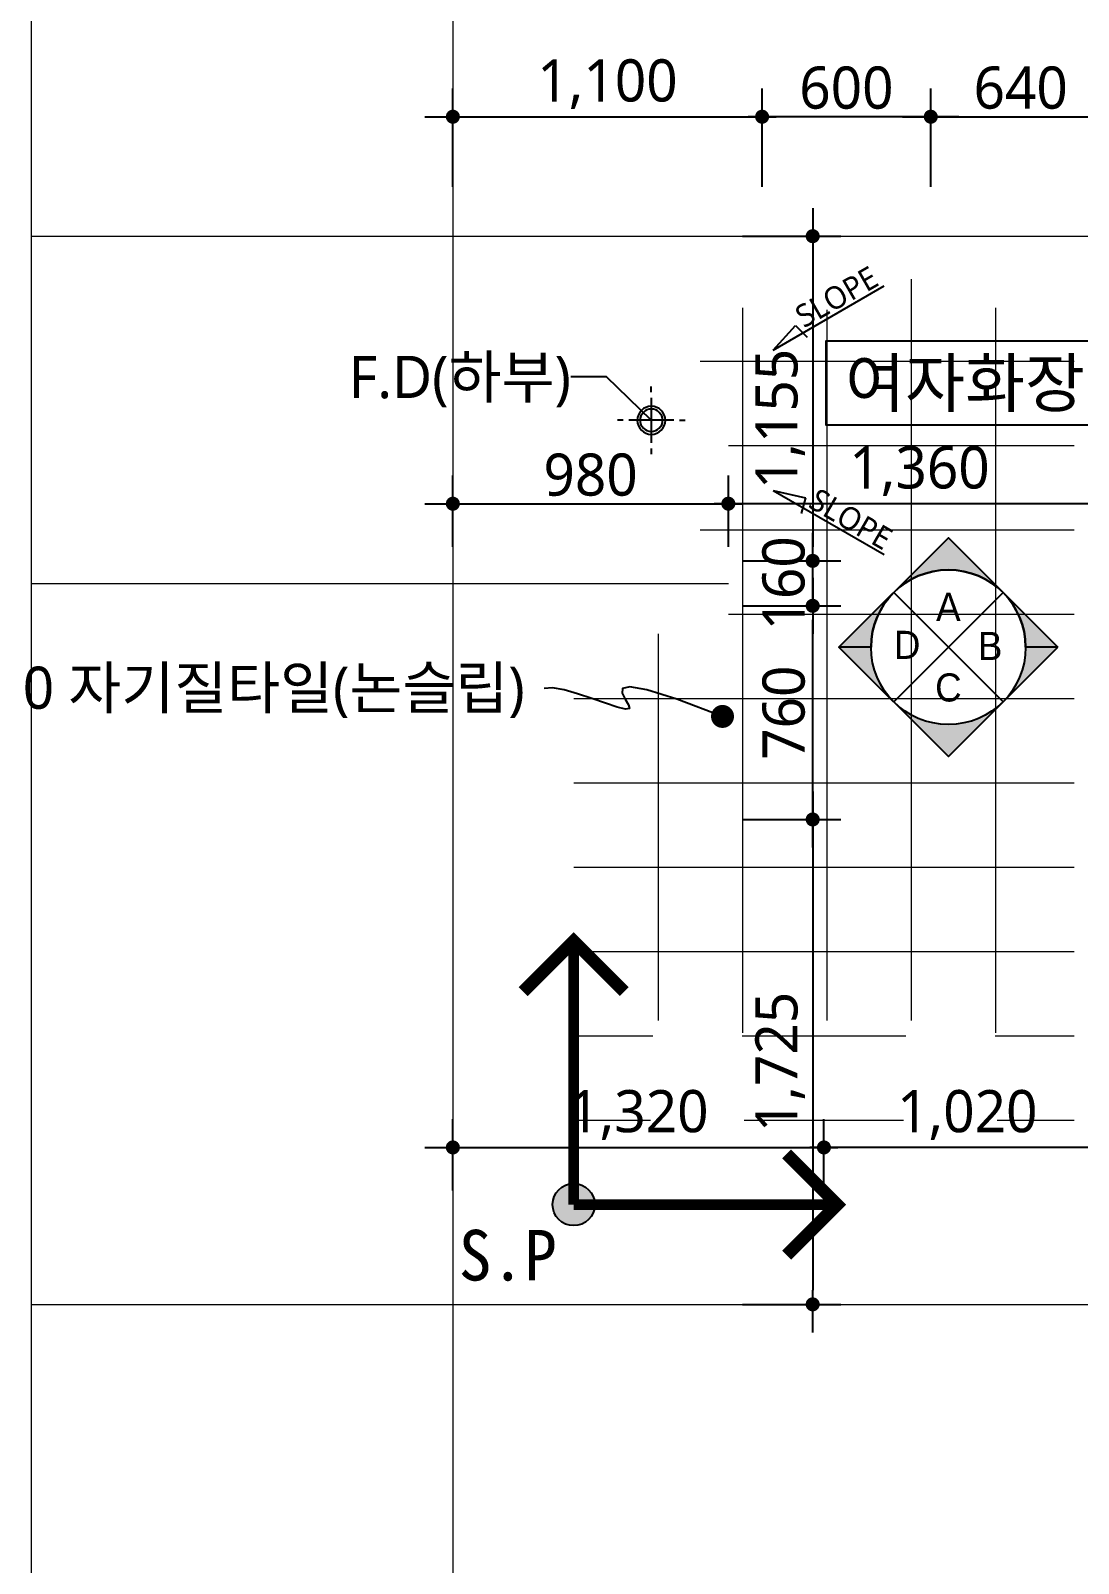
# Model space of a CAD drawing. Header units: millimetres. Extents: x -423835 to -174325, y -1379898 to -1311126.
# Drawn here: x -366164 to -362437, y -1357923 to -1352470 of the extents above; entities that cross this region are included whole.
import ezdxf
from ezdxf.enums import TextEntityAlignment as Align

# ---------------------------------------------------------------- set-up
doc = ezdxf.new("R2010")
doc.units = ezdxf.units.MM
doc.header["$LTSCALE"] = 100
doc.header["$MEASUREMENT"] = 0
doc.header["$PDSIZE"] = -10
doc.linetypes.add('CEN', pattern=[62, 60, -1, 0, -1])
doc.layers.get('0').update_dxf_attribs({"linetype": 'CONTINUOUS'})
doc.layers.get('Defpoints').update_dxf_attribs({"color": 153, "linetype": 'CONTINUOUS'})
for name, color, linetype, lineweight in [('A-AXIS-LINE', 1, 'CEN', 15), ('A-MKXS-TEXT1', 3, 'CONTINUOUS', 25), ('A-MKXX-NAME', 3, 'CONTINUOUS', 25), ('A-MKXX-SYMB', 7, 'CONTINUOUS', 25), ('A-WAXK-PATT', 8, 'CONTINUOUS', 18)]:
    doc.layers.add(name, color=color, linetype=linetype, lineweight=lineweight)
for name, color, linetype in [('A-DIMS', 7, 'CONTINUOUS'), ('A-ETC-1', 7, 'CONTINUOUS'), ('A-MKXS-LEAD', 7, 'CONTINUOUS'), ('A-TXT-S', 3, 'CONTINUOUS'), ('AA-MARK', 1, 'CONTINUOUS'), ('ARDM', 7, 'CONTINUOUS'), ('FIX', 6, 'CONTINUOUS'), ('IN-F-PAT', 8, 'CONTINUOUS'), ('IN-TEXT-FIN', 3, 'CONTINUOUS')]:
    doc.layers.add(name, color=color, linetype=linetype)
doc.layers.add('A-XXXX-NPLT', color=144, linetype='CONTINUOUS', lineweight=0, plot=False)
doc.styles.add('HY울릉도L', font='')
doc.styles.add('돋움체', font='')
doc.styles.add('맑은고딕', font='malgun.ttf')
doc.styles.add('한농대-돋음체', font='')
doc.styles.get('HY울릉도L').set_extended_font_data('HYwulM')
doc.styles.get('돋움체').set_extended_font_data('DotumChe')
doc.styles.get('한농대-돋음체').set_extended_font_data('Dotum')
doc.dimstyles.new('CDIM', dxfattribs={"dimtxt": 3, "dimasz": 1.5, "dimexe": 2, "dimexo": 1, "dimgap": 1, "dimtad": 1, "dimdec": 0, "dimrnd": 0.5, "dimzin": 0, "dimdsep": 32, "dimlunit": 6, "dimtxsty": 'HY울릉도L', "dimblk1": '_CIDOT', "dimblk2": '_CIDOT', "dimsah": 1, "dimcen": 5.5, "dimclrd": 2, "dimclre": 2, "dimclrt": 7, "dimadec": 0, "dimazin": 0, "dimtfac": 1, "dimtdec": 0, "dimtix": 1, "dimtmove": 2, "dimatfit": 1, "dimldrblk": '_CIDOT', "dimfxl": 1, "dimtolj": 1, "dimtzin": 0, "dimlwd": -1, "dimarcsym": 0})

# ---------------------------------------------------------------- blocks, each defined once
blk = doc.blocks.new('_CIDOT')
at = {"color": 0, "linetype": 'ByBlock'}
blk.add_line((2, 0), (-1, 0), dxfattribs=at)
at = {"color": 0, "linetype": 'ByBlock', "const_width": 0.5}
blk.add_lwpolyline([(-0.25, 0, 1), (0.25, 0, 1)], format="xyb", close=True, dxfattribs=at)
blk = doc.blocks.new('*D323')
at = {"layer": 'A-DIMS', "lineweight": -2, "transparency": 16777216}
for p, q in [((-366221.7, -1353201.6), (-367571.7, -1353201.6)), ((-366221.7, -1357001.6), (-367571.7, -1357001.6))]:
    blk.add_line(p, q, dxfattribs=at)
at = {"layer": 'A-DIMS', "transparency": 16777216}
blk.add_line((-367451.7, -1356911.6), (-367451.7, -1353291.6), dxfattribs=at)
at = {"layer": 'Defpoints', "color": 0, "transparency": 16777216}
for p in [(-367451.7, -1353201.6), (-366161.7, -1353201.6), (-366161.7, -1357001.6)]:
    blk.add_point(p, dxfattribs=at)
at = {"layer": 'A-DIMS', "transparency": 16777216, "xscale": 90, "yscale": 90, "zscale": 90}
for p, rotation in [((-367451.7, -1353201.6), 90), ((-367451.7, -1357001.6), 270)]:
    blk.add_blockref('_CIDOT', p, dxfattribs=dict(at, rotation=rotation))
at = {"layer": 'A-DIMS', "color": 3, "transparency": 16777216, "insert": (-367618.8, -1355101.6), "char_height": 180, "attachment_point": 5, "rotation": 90, "style": '돋움체'}
blk.add_mtext('\\A1;3,800', dxfattribs=at)
blk = doc.blocks.new('*D324')
at = {"layer": 'A-DIMS', "lineweight": -2, "transparency": 16777216}
for p, q in [((-366221.7, -1353201.6), (-367091.7, -1353201.6)), ((-366221.7, -1354436.6), (-367091.7, -1354436.6))]:
    blk.add_line(p, q, dxfattribs=at)
at = {"layer": 'A-DIMS', "transparency": 16777216}
blk.add_line((-366971.7, -1353291.6), (-366971.7, -1354346.6), dxfattribs=at)
at = {"layer": 'Defpoints', "color": 0, "transparency": 16777216}
for p in [(-366161.7, -1353201.6), (-366971.7, -1354436.6), (-366161.7, -1354436.6)]:
    blk.add_point(p, dxfattribs=at)
at = {"layer": 'A-DIMS', "transparency": 16777216, "xscale": 90, "yscale": 90, "zscale": 90}
for p, rotation in [((-366971.7, -1353201.6), 90), ((-366971.7, -1354436.6), 270)]:
    blk.add_blockref('_CIDOT', p, dxfattribs=dict(at, rotation=rotation))
at = {"layer": 'A-DIMS', "color": 3, "transparency": 16777216, "insert": (-367138.8, -1353819.1), "char_height": 180, "attachment_point": 5, "rotation": 90, "style": '돋움체'}
blk.add_mtext('\\A1;1,235', dxfattribs=at)
blk = doc.blocks.new('*D325')
at = {"layer": 'A-DIMS', "lineweight": -2, "transparency": 16777216}
for p, q in [((-366221.7, -1354436.6), (-367091.7, -1354436.6)), ((-366221.7, -1357001.6), (-367091.7, -1357001.6))]:
    blk.add_line(p, q, dxfattribs=at)
at = {"layer": 'A-DIMS', "transparency": 16777216}
blk.add_line((-366971.7, -1354526.6), (-366971.7, -1356911.6), dxfattribs=at)
at = {"layer": 'Defpoints', "color": 0, "transparency": 16777216}
for p in [(-366161.7, -1354436.6), (-366971.7, -1357001.6), (-366161.7, -1357001.6)]:
    blk.add_point(p, dxfattribs=at)
at = {"layer": 'A-DIMS', "transparency": 16777216, "xscale": 90, "yscale": 90, "zscale": 90}
for p, rotation in [((-366971.7, -1354436.6), 90), ((-366971.7, -1357001.6), 270)]:
    blk.add_blockref('_CIDOT', p, dxfattribs=dict(at, rotation=rotation))
at = {"layer": 'A-DIMS', "color": 3, "transparency": 16777216, "insert": (-367138.8, -1355719.1), "char_height": 180, "attachment_point": 5, "rotation": 90, "style": '돋움체'}
blk.add_mtext('\\A1;2,565', dxfattribs=at)
blk = doc.blocks.new('전개도')
at = {"layer": 'AA-MARK'}
h = blk.add_hatch(color=256, dxfattribs=at)
edge = h.paths.add_edge_path()
edge.add_line((-32914.55, -89502.68), (-32916.83, -89502.68))
edge.add_arc((-32922.33, -89502.68), 5.5, 0, 180)
edge.add_line((-32927.83, -89502.68), (-32930.11, -89502.68))
edge.add_line((-32930.11, -89502.68), (-32922.33, -89494.91))
edge.add_line((-32922.33, -89494.91), (-32914.55, -89502.68))
h = blk.add_hatch(color=256, dxfattribs=at)
edge = h.paths.add_edge_path()
edge.add_line((-32914.55, -89502.68), (-32916.83, -89502.68))
edge.add_arc((-32922.33, -89502.68), 5.5, -180, 0, ccw=False)
edge.add_line((-32927.83, -89502.68), (-32930.11, -89502.68))
edge.add_line((-32930.11, -89502.68), (-32922.33, -89510.46))
edge.add_line((-32922.33, -89510.46), (-32914.55, -89502.68))
at = {"layer": 'AA-MARK', "color": 1}
for p, q in [((-32918.44, -89506.57), (-32926.22, -89498.79)), ((-32918.44, -89498.79), (-32926.22, -89506.57))]:
    blk.add_line(p, q, dxfattribs=at)
at = {"layer": 'AA-MARK'}
for points in [[(-32914.55, -89502.68), (-32916.83, -89502.68, 1), (-32927.83, -89502.68), (-32930.11, -89502.68), (-32922.33, -89494.91)], [(-32914.55, -89502.68), (-32916.83, -89502.68, -1), (-32927.83, -89502.68), (-32930.11, -89502.68), (-32922.33, -89510.46)]]:
    blk.add_lwpolyline(points, format="xyb", close=True, dxfattribs=at)
blk.add_circle((-32922.33, -89502.68), 5.5, dxfattribs=at)
blk = doc.blocks.new('전개도-1')
at = {"xscale": 50, "yscale": 50, "zscale": 50}
blk.add_blockref('전개도', (1646116.4, 4475134.2), dxfattribs=at)
at = {"layer": 'AA-MARK', "color": 3, "style": '한농대-돋음체'}
for tag, p in [('A', (0, 93.9)), ('B', (-146.8, -41.5)), ('C', (148.6, -45.4)), ('D', (0, -193))]:
    blk.add_attdef(tag, text='', height=100, dxfattribs=at).set_placement(p, align=Align.CENTER)
blk = doc.blocks.new('지하2층 평면도$1$FD')
at = {"layer": 'FIX'}
for p, q in [((0, 100), (0, 120)), ((0, -80), (0, 80)), ((-100, 0), (-120, 0)), ((80, 0), (-80, 0)), ((100, 0), (120, 0)), ((0, -100), (0, -120))]:
    blk.add_line(p, q, dxfattribs=at)
for radius in [50, 40]:
    blk.add_circle((0, 0), radius, dxfattribs=at)
blk = doc.blocks.new('A$C136B090C')
at = {"layer": 'A-ETC-1'}
for p, q in [((-49.8, 328.8), (86.4, 203.5)), ((-49.8, 328.8), (306.3, -288)), ((86.4, 203.5), (22.1, 139.2))]:
    blk.add_line(p, q, dxfattribs=at)
blk = doc.blocks.new('*D327')
at = {"layer": 'A-DIMS', "lineweight": -2, "transparency": 16777216}
for p, q in [((-364661.7, -1354306.6), (-364661.7, -1354053.3)), ((-363681.7, -1354306.6), (-363681.7, -1354053.3))]:
    blk.add_line(p, q, dxfattribs=at)
at = {"layer": 'A-DIMS', "transparency": 16777216}
blk.add_line((-364611.7, -1354153.3), (-363731.7, -1354153.3), dxfattribs=at)
at = {"layer": 'Defpoints', "color": 0, "transparency": 16777216}
for p in [(-363681.7, -1354153.3), (-364661.7, -1354356.6), (-363681.7, -1354356.6)]:
    blk.add_point(p, dxfattribs=at)
at = {"layer": 'A-DIMS', "transparency": 16777216, "xscale": 50, "yscale": 50, "zscale": 50, "rotation": 180}
blk.add_blockref('_CIDOT', (-364661.7, -1354153.3), dxfattribs=at)
at = {"layer": 'A-DIMS', "transparency": 16777216, "xscale": 50, "yscale": 50, "zscale": 50}
blk.add_blockref('_CIDOT', (-363681.7, -1354153.3), dxfattribs=at)
at = {"layer": 'A-DIMS', "color": 3, "transparency": 16777216, "insert": (-364171.7, -1354050.8), "char_height": 150, "attachment_point": 5, "style": '맑은고딕'}
blk.add_mtext('\\A1;980', dxfattribs=at)
blk = doc.blocks.new('*D328')
at = {"layer": 'A-DIMS', "lineweight": -2, "transparency": 16777216}
for p, q in [((-363681.7, -1354306.6), (-363681.7, -1354053.3)), ((-362321.7, -1354306.6), (-362321.7, -1354053.3))]:
    blk.add_line(p, q, dxfattribs=at)
at = {"layer": 'A-DIMS', "transparency": 16777216}
blk.add_line((-362371.7, -1354153.3), (-363631.7, -1354153.3), dxfattribs=at)
at = {"layer": 'Defpoints', "color": 0, "transparency": 16777216}
for p in [(-363681.7, -1354153.3), (-363681.7, -1354356.6), (-362321.7, -1354356.6)]:
    blk.add_point(p, dxfattribs=at)
at = {"layer": 'A-DIMS', "transparency": 16777216, "xscale": 50, "yscale": 50, "zscale": 50, "rotation": 180}
blk.add_blockref('_CIDOT', (-363681.7, -1354153.3), dxfattribs=at)
at = {"layer": 'A-DIMS', "transparency": 16777216, "xscale": 50, "yscale": 50, "zscale": 50}
blk.add_blockref('_CIDOT', (-362321.7, -1354153.3), dxfattribs=at)
at = {"layer": 'A-DIMS', "color": 3, "transparency": 16777216, "insert": (-363001.7, -1354037.8), "char_height": 150, "attachment_point": 5, "style": '맑은고딕'}
blk.add_mtext('\\A1;1,360', dxfattribs=at)
blk = doc.blocks.new('*D337')
at = {"layer": 'A-DIMS', "lineweight": -2, "transparency": 16777216}
for p, q in [((-363561.7, -1353026.6), (-363561.7, -1352676.6)), ((-362961.7, -1353026.6), (-362961.7, -1352676.6))]:
    blk.add_line(p, q, dxfattribs=at)
at = {"layer": 'A-DIMS', "transparency": 16777216}
blk.add_line((-363011.7, -1352776.6), (-363511.7, -1352776.6), dxfattribs=at)
at = {"layer": 'Defpoints', "color": 0, "transparency": 16777216}
for p in [(-363561.7, -1352776.6), (-363561.7, -1353076.6), (-362961.7, -1353076.6)]:
    blk.add_point(p, dxfattribs=at)
at = {"layer": 'A-DIMS', "transparency": 16777216, "xscale": 50, "yscale": 50, "zscale": 50, "rotation": 180}
blk.add_blockref('_CIDOT', (-363561.7, -1352776.6), dxfattribs=at)
at = {"layer": 'A-DIMS', "transparency": 16777216, "xscale": 50, "yscale": 50, "zscale": 50}
blk.add_blockref('_CIDOT', (-362961.7, -1352776.6), dxfattribs=at)
at = {"layer": 'A-DIMS', "color": 3, "transparency": 16777216, "insert": (-363261.7, -1352674.1), "char_height": 150, "attachment_point": 5, "style": '맑은고딕'}
blk.add_mtext('\\A1;600', dxfattribs=at)
blk = doc.blocks.new('*D338')
at = {"layer": 'A-DIMS', "lineweight": -2, "transparency": 16777216}
for p, q in [((-364661.7, -1353026.6), (-364661.7, -1352676.6)), ((-363561.7, -1353026.6), (-363561.7, -1352676.6))]:
    blk.add_line(p, q, dxfattribs=at)
at = {"layer": 'A-DIMS', "transparency": 16777216}
blk.add_line((-364611.7, -1352776.6), (-363611.7, -1352776.6), dxfattribs=at)
at = {"layer": 'Defpoints', "color": 0, "transparency": 16777216}
for p in [(-363561.7, -1352776.6), (-364661.7, -1353076.6), (-363561.7, -1353076.6)]:
    blk.add_point(p, dxfattribs=at)
at = {"layer": 'A-DIMS', "transparency": 16777216, "xscale": 50, "yscale": 50, "zscale": 50, "rotation": 180}
blk.add_blockref('_CIDOT', (-364661.7, -1352776.6), dxfattribs=at)
at = {"layer": 'A-DIMS', "transparency": 16777216, "xscale": 50, "yscale": 50, "zscale": 50}
blk.add_blockref('_CIDOT', (-363561.7, -1352776.6), dxfattribs=at)
at = {"layer": 'A-DIMS', "color": 3, "transparency": 16777216, "insert": (-364111.7, -1352661.1), "char_height": 150, "attachment_point": 5, "style": '맑은고딕'}
blk.add_mtext('\\A1;1,100', dxfattribs=at)
blk = doc.blocks.new('*D339')
at = {"layer": 'A-DIMS', "lineweight": -2, "transparency": 16777216}
for p, q in [((-362961.7, -1353026.6), (-362961.7, -1352676.6)), ((-362321.7, -1353026.6), (-362321.7, -1352676.6))]:
    blk.add_line(p, q, dxfattribs=at)
at = {"layer": 'A-DIMS', "transparency": 16777216}
blk.add_line((-362911.7, -1352776.6), (-362371.7, -1352776.6), dxfattribs=at)
at = {"layer": 'Defpoints', "color": 0, "transparency": 16777216}
for p in [(-362321.7, -1352776.6), (-362961.7, -1353076.6), (-362321.7, -1353076.6)]:
    blk.add_point(p, dxfattribs=at)
at = {"layer": 'A-DIMS', "transparency": 16777216, "xscale": 50, "yscale": 50, "zscale": 50, "rotation": 180}
blk.add_blockref('_CIDOT', (-362961.7, -1352776.6), dxfattribs=at)
at = {"layer": 'A-DIMS', "transparency": 16777216, "xscale": 50, "yscale": 50, "zscale": 50}
blk.add_blockref('_CIDOT', (-362321.7, -1352776.6), dxfattribs=at)
at = {"layer": 'A-DIMS', "color": 3, "transparency": 16777216, "insert": (-362641.7, -1352674.1), "char_height": 150, "attachment_point": 5, "style": '맑은고딕'}
blk.add_mtext('\\A1;640', dxfattribs=at)
blk = doc.blocks.new('*D343')
at = {"layer": 'A-DIMS', "lineweight": -2, "transparency": 16777216}
for p, q in [((-363631.7, -1353201.6), (-363281.7, -1353201.6)), ((-363631.7, -1354356.6), (-363281.7, -1354356.6))]:
    blk.add_line(p, q, dxfattribs=at)
at = {"layer": 'A-DIMS', "transparency": 16777216}
blk.add_line((-363381.7, -1353251.6), (-363381.7, -1354306.6), dxfattribs=at)
at = {"layer": 'Defpoints', "color": 0, "transparency": 16777216}
for p in [(-363681.7, -1353201.6), (-363681.7, -1354356.6), (-363381.7, -1354356.6)]:
    blk.add_point(p, dxfattribs=at)
at = {"layer": 'A-DIMS', "transparency": 16777216, "xscale": 50, "yscale": 50, "zscale": 50}
for p, rotation in [((-363381.7, -1353201.6), 90), ((-363381.7, -1354356.6), 270)]:
    blk.add_blockref('_CIDOT', p, dxfattribs=dict(at, rotation=rotation))
at = {"layer": 'A-DIMS', "color": 3, "transparency": 16777216, "insert": (-363497.2, -1353851.6), "char_height": 150, "attachment_point": 5, "rotation": 90, "style": '맑은고딕'}
blk.add_mtext('\\A1;1,155', dxfattribs=at)
blk = doc.blocks.new('*D344')
at = {"layer": 'A-DIMS', "lineweight": -2, "transparency": 16777216}
for p, q in [((-363631.7, -1354516.6), (-363281.7, -1354516.6)), ((-363631.7, -1355276.6), (-363281.7, -1355276.6))]:
    blk.add_line(p, q, dxfattribs=at)
at = {"layer": 'A-DIMS', "transparency": 16777216}
blk.add_line((-363381.7, -1355226.6), (-363381.7, -1354566.6), dxfattribs=at)
at = {"layer": 'Defpoints', "color": 0, "transparency": 16777216}
for p in [(-363681.7, -1354516.6), (-363381.7, -1354516.6), (-363681.7, -1355276.6)]:
    blk.add_point(p, dxfattribs=at)
at = {"layer": 'A-DIMS', "transparency": 16777216, "xscale": 50, "yscale": 50, "zscale": 50}
for p, rotation in [((-363381.7, -1354516.6), 90), ((-363381.7, -1355276.6), 270)]:
    blk.add_blockref('_CIDOT', p, dxfattribs=dict(at, rotation=rotation))
at = {"layer": 'A-DIMS', "color": 3, "transparency": 16777216, "insert": (-363484.2, -1354896.6), "char_height": 150, "attachment_point": 5, "rotation": 90, "style": '맑은고딕'}
blk.add_mtext('\\A1;760', dxfattribs=at)
blk = doc.blocks.new('*D345')
at = {"layer": 'A-DIMS', "lineweight": -2, "transparency": 16777216}
for p, q in [((-363631.7, -1355276.6), (-363281.7, -1355276.6)), ((-363631.7, -1357001.6), (-363281.7, -1357001.6))]:
    blk.add_line(p, q, dxfattribs=at)
at = {"layer": 'A-DIMS', "transparency": 16777216}
blk.add_line((-363381.7, -1355326.6), (-363381.7, -1356951.6), dxfattribs=at)
at = {"layer": 'Defpoints', "color": 0, "transparency": 16777216}
for p in [(-363681.7, -1355276.6), (-363681.7, -1357001.6), (-363381.7, -1357001.6)]:
    blk.add_point(p, dxfattribs=at)
at = {"layer": 'A-DIMS', "transparency": 16777216, "xscale": 50, "yscale": 50, "zscale": 50}
for p, rotation in [((-363381.7, -1355276.6), 90), ((-363381.7, -1357001.6), 270)]:
    blk.add_blockref('_CIDOT', p, dxfattribs=dict(at, rotation=rotation))
at = {"layer": 'A-DIMS', "color": 3, "transparency": 16777216, "insert": (-363497.2, -1356139.1), "char_height": 150, "attachment_point": 5, "rotation": 90, "style": '맑은고딕'}
blk.add_mtext('\\A1;1,725', dxfattribs=at)
blk = doc.blocks.new('*D347')
at = {"layer": 'A-DIMS', "transparency": 16777216}
for p, q in [((-363381.7, -1354306.6), (-363381.7, -1354256.6)), ((-363381.7, -1354516.6), (-363381.7, -1354356.6)), ((-363381.7, -1354566.6), (-363381.7, -1354616.6))]:
    blk.add_line(p, q, dxfattribs=at)
at = {"layer": 'A-DIMS', "lineweight": -2, "transparency": 16777216}
for p, q in [((-363631.7, -1354356.6), (-363281.7, -1354356.6)), ((-363631.7, -1354516.6), (-363281.7, -1354516.6))]:
    blk.add_line(p, q, dxfattribs=at)
at = {"layer": 'Defpoints', "color": 0, "transparency": 16777216}
for p in [(-363681.7, -1354356.6), (-363381.7, -1354356.6), (-363681.7, -1354516.6)]:
    blk.add_point(p, dxfattribs=at)
at = {"layer": 'A-DIMS', "transparency": 16777216, "xscale": 50, "yscale": 50, "zscale": 50}
for p, rotation in [((-363381.7, -1354356.6), 270), ((-363381.7, -1354516.6), 90)]:
    blk.add_blockref('_CIDOT', p, dxfattribs=dict(at, rotation=rotation))
at = {"layer": 'A-DIMS', "color": 3, "transparency": 16777216, "insert": (-363484.6, -1354436.6), "char_height": 150, "attachment_point": 5, "rotation": 90, "style": '맑은고딕'}
blk.add_mtext('\\A1;160', dxfattribs=at)
blk = doc.blocks.new('*D348')
at = {"layer": 'A-DIMS', "lineweight": -2, "transparency": 16777216}
for p, q in [((-364661.7, -1356596.6), (-364661.7, -1356343.3)), ((-363341.7, -1356596.6), (-363341.7, -1356343.3))]:
    blk.add_line(p, q, dxfattribs=at)
at = {"layer": 'A-DIMS', "transparency": 16777216}
blk.add_line((-364611.7, -1356443.3), (-363391.7, -1356443.3), dxfattribs=at)
at = {"layer": 'Defpoints', "color": 0, "transparency": 16777216}
for p in [(-363341.7, -1356443.3), (-364661.7, -1356646.6), (-363341.7, -1356646.6)]:
    blk.add_point(p, dxfattribs=at)
at = {"layer": 'A-DIMS', "transparency": 16777216, "xscale": 50, "yscale": 50, "zscale": 50, "rotation": 180}
blk.add_blockref('_CIDOT', (-364661.7, -1356443.3), dxfattribs=at)
at = {"layer": 'A-DIMS', "transparency": 16777216, "xscale": 50, "yscale": 50, "zscale": 50}
blk.add_blockref('_CIDOT', (-363341.7, -1356443.3), dxfattribs=at)
at = {"layer": 'A-DIMS', "color": 3, "transparency": 16777216, "insert": (-364001.7, -1356327.8), "char_height": 150, "attachment_point": 5, "style": '맑은고딕'}
blk.add_mtext('\\A1;1,320', dxfattribs=at)
blk = doc.blocks.new('*D349')
at = {"layer": 'A-DIMS', "lineweight": -2, "transparency": 16777216}
for p, q in [((-363341.7, -1356596.6), (-363341.7, -1356343.3)), ((-362321.7, -1356596.6), (-362321.7, -1356343.3))]:
    blk.add_line(p, q, dxfattribs=at)
at = {"layer": 'A-DIMS', "transparency": 16777216}
blk.add_line((-362371.7, -1356443.3), (-363291.7, -1356443.3), dxfattribs=at)
at = {"layer": 'Defpoints', "color": 0, "transparency": 16777216}
for p in [(-363341.7, -1356443.3), (-363341.7, -1356646.6), (-362321.7, -1356646.6)]:
    blk.add_point(p, dxfattribs=at)
at = {"layer": 'A-DIMS', "transparency": 16777216, "xscale": 50, "yscale": 50, "zscale": 50, "rotation": 180}
blk.add_blockref('_CIDOT', (-363341.7, -1356443.3), dxfattribs=at)
at = {"layer": 'A-DIMS', "transparency": 16777216, "xscale": 50, "yscale": 50, "zscale": 50}
blk.add_blockref('_CIDOT', (-362321.7, -1356443.3), dxfattribs=at)
at = {"layer": 'A-DIMS', "color": 3, "transparency": 16777216, "insert": (-362831.7, -1356327.8), "char_height": 150, "attachment_point": 5, "style": '맑은고딕'}
blk.add_mtext('\\A1;1,020', dxfattribs=at)

msp = doc.modelspace()

# ---------------------------------------------------------------- hatches: boundary and pattern name
at = {"layer": 'IN-F-PAT', "transparency": 33554687}
h = msp.add_hatch(color=2, dxfattribs=at)
h.dxf.hatch_style = 1
h.paths.add_polyline_path([(-364156.7, -1356646.6, 1), (-364306.7, -1356646.6, 1)])
h = msp.add_hatch(color=2, dxfattribs=at)
h.dxf.hatch_style = 1
h.paths.add_polyline_path([(-364156.7, -1356646.6, 1), (-364306.7, -1356646.6, 1)])

# ---------------------------------------------------------------- linework, layer by layer
at = {"layer": 'A-AXIS-LINE', "ltscale": 50}
for points in [[(-364661.7, -1351701.6), (-364661.7, -1358276.6)], [(-366161.7, -1353201.6), (-358186.7, -1353201.6)], [(-366161.7, -1354436.6), (-363681.7, -1354436.6)], [(-366161.7, -1357001.6), (-358186.7, -1357001.6)]]:
    msp.add_lwpolyline(points, dxfattribs=at)
at = {"layer": 'A-MKXS-LEAD'}
for points in [[(-363955.7, -1353856.6), (-364114.7, -1353702.4), (-364241.7, -1353702.4)], [(-363702.4, -1354910), (-363865.5, -1354848.6), (-363971.7, -1354815.4), (-364032.2, -1354804.6), (-364057.9, -1354810.4), (-364059.8, -1354826.9), (-364049, -1354848.3), (-364036.4, -1354868.6), (-364033.2, -1354882.1), (-364047.6, -1354884.3), (-364077.8, -1354877), (-364119.3, -1354863.3), (-364167.5, -1354846.4), (-364217.9, -1354829.6), (-364266, -1354816), (-364307.2, -1354808.8), (-364337, -1354811.2)]]:
    msp.add_lwpolyline(points, dxfattribs=at)
at = {"layer": 'A-MKXS-LEAD', "const_width": 40}
msp.add_lwpolyline([(-363681.7, -1354908, -1), (-363723.2, -1354912.1, -1)], format="xyb", close=True, dxfattribs=at)
at = {"layer": 'A-MKXX-SYMB'}
msp.add_lwpolyline([(-362132.1, -1353873.7), (-363333.2, -1353873.7), (-363333.2, -1353573.5), (-362132.1, -1353573.5)], close=True, dxfattribs=at)
at = {"layer": 'A-WAXK-PATT'}
for p, q in [((-363031.7, -1353354.8), (-363031.7, -1355991.9)), ((-363631.7, -1353456.6), (-363631.7, -1356035.4)), ((-362731.7, -1353456.6), (-362731.7, -1356035.4)), ((-363331.7, -1353464), (-363331.7, -1355991.9)), ((-363781.7, -1353646.6), (-362451.7, -1353646.6)), ((-363681.7, -1353946.6), (-362451.7, -1353946.6)), ((-363781.7, -1354246.6), (-362451.7, -1354246.6)), ((-363681.7, -1354546.6), (-362451.7, -1354546.6)), ((-363931.7, -1354616.6), (-363931.7, -1355991.9)), ((-364231.7, -1354846.6), (-362451.7, -1354846.6)), ((-364231.7, -1355146.6), (-362451.7, -1355146.6)), ((-364231.7, -1355446.6), (-362451.7, -1355446.6)), ((-364231.7, -1355746.6), (-362451.7, -1355746.6)), ((-364231.7, -1356046.6), (-363950.9, -1356046.6)), ((-363632.4, -1356046.6), (-363050.9, -1356046.6)), ((-362732.4, -1356046.6), (-362451.7, -1356046.6)), ((-364231.7, -1356346.6), (-363958.2, -1356346.6)), ((-363625.1, -1356346.6), (-363058.2, -1356346.6)), ((-362725.1, -1356346.6), (-362451.7, -1356346.6))]:
    msp.add_line(p, q, dxfattribs=at)
at = {"layer": 'A-XXXX-NPLT'}
msp.add_lwpolyline([(-366161.7, -1358276.6), (-358186.7, -1358276.6), (-358186.7, -1351701.6), (-366161.7, -1351701.6)], close=True, dxfattribs=at)
at = {"layer": 'IN-F-PAT', "color": 2}
for points in [[(-364231.7, -1356646.6, 37.5, 37.5, 0), (-364231.7, -1355720.1, 187.5, 187.5, 0)], [(-364231.7, -1356646.6, 37.5, 37.5, 0), (-363305.2, -1356646.6, 187.5, 187.5, 0)]]:
    msp.add_lwpolyline(points, format="xyseb", dxfattribs=at)
at = {"layer": 'IN-F-PAT', "color": 2, "const_width": 45}
for points in [[(-364411.7, -1355889.1), (-364231.7, -1355709.1), (-364051.7, -1355889.1)], [(-363474.2, -1356466.6), (-363294.2, -1356646.6), (-363474.2, -1356826.6)]]:
    msp.add_lwpolyline(points, dxfattribs=at)
at = {"layer": 'IN-F-PAT', "color": 2}
msp.add_circle((-364231.7, -1356646.6), 75, dxfattribs=at)
msp.add_circle((-364231.7, -1356646.6), 75, dxfattribs=at)

# ---------------------------------------------------------------- block references
msp.add_blockref('전개도-1', (-362899, -1354663.9)).add_auto_attribs({'D': 'C', 'C': 'B', 'B': 'D', 'A': 'A'})
at = {"layer": 'ARDM', "ltscale": 0.6}
for p, xscale, yscale, zscale, rotation in [((-363312.2, -1353574.7), 0.6399999999994029, 0.6399999999994029, 0.6399999999994029, 89.9999999999233), ((-363389.8, -1354272.9), 0.6399999999994028, 0.6399999999994028, 0.6399999999994028, 29.99999999989559)]:
    msp.add_blockref('A$C136B090C', p, dxfattribs=dict(at, xscale=xscale, yscale=yscale, zscale=zscale, rotation=rotation))
at = {"layer": 'FIX', "xscale": -1, "rotation": 180}
msp.add_blockref('지하2층 평면도$1$FD', (-363955.7, -1353856.6), dxfattribs=at)

# ---------------------------------------------------------------- texts
at = {"layer": 'A-MKXS-TEXT1', "style": '맑은고딕'}
for s, p in [('F.D(하부)', (-364241.7, -1353702.4)), ('THK10 자기질타일(논슬립)', (-364406.1, -1354808))]:
    msp.add_text(s, height=150, dxfattribs=at).set_placement(p, align=Align.MIDDLE_RIGHT)
at = {"layer": 'A-MKXX-NAME', "style": '맑은고딕'}
msp.add_text('여자화장실', height=170, dxfattribs=at).set_placement((-362732.6, -1353723.6), align=Align.MIDDLE_CENTER)
at = {"layer": 'A-TXT-S', "color": 3, "style": '맑은고딕'}
for rotation, p in [(29.8847, (-363413, -1353530.1)), (329.8847, (-363401.6, -1354163.4))]:
    msp.add_text('SLOPE', height=80, rotation=rotation, dxfattribs=at).set_placement(p)
at = {"layer": 'IN-TEXT-FIN', "color": 2, "style": '돋움체'}
msp.add_text('S.P', height=180, dxfattribs=at).set_placement((-364291.7, -1356826.6), align=Align.MIDDLE_RIGHT)

# ---------------------------------------------------------------- dimensions: what is measured, and where the dimension line sits
at = {"layer": 'A-DIMS'}
for base, p1, p2, picture, middle in [((-363561.7, -1352776.6), (-364661.7, -1353076.6), (-363561.7, -1353076.6), '*D338', (-364111.7, -1352661.1)), ((-362321.7, -1352776.6), (-362961.7, -1353076.6), (-362321.7, -1353076.6), '*D339', (-362641.7, -1352674.1)), ((-363681.7, -1354153.3), (-364661.7, -1354356.6), (-363681.7, -1354356.6), '*D327', (-364171.7, -1354050.8)), ((-363341.7, -1356443.3), (-364661.7, -1356646.6), (-363341.7, -1356646.6), '*D348', (-364001.7, -1356327.8))]:
    dim = msp.add_linear_dim(base=base, p1=p1, p2=p2, dimstyle='CDIM', override={"dimscale": 50, "dimasz": 1, "dimgap": 0.5, "dimtxsty": '맑은고딕', "dimclrd": 256, "dimclre": 256, "dimclrt": 3}, dxfattribs=at)
    dim.commit()
    dim.dimension.update_dxf_attribs({"geometry": picture, "text_midpoint": middle})
for base, p1, p2, angle, override, picture, middle in [((-363561.7, -1352776.6), (-362961.7, -1353076.6), (-363561.7, -1353076.6), 180, {"dimscale": 50, "dimasz": 1, "dimgap": 0.5, "dimtxsty": '맑은고딕', "dimclrd": 256, "dimclre": 256, "dimclrt": 3}, '*D337', (-363261.7, -1352674.1)), ((-367451.7, -1353201.6), (-366161.7, -1357001.6), (-366161.7, -1353201.6), 90, {"dimscale": 60, "dimtxsty": '돋움체', "dimclrd": 256, "dimclre": 256, "dimclrt": 3}, '*D323', (-367618.8, -1355101.6)), ((-366971.7, -1354436.6), (-366161.7, -1353201.6), (-366161.7, -1354436.6), 90, {"dimscale": 60, "dimtxsty": '돋움체', "dimclrd": 256, "dimclre": 256, "dimclrt": 3}, '*D324', (-367138.8, -1353819.1)), ((-363681.7, -1354153.3), (-362321.7, -1354356.6), (-363681.7, -1354356.6), 180, {"dimscale": 50, "dimasz": 1, "dimgap": 0.5, "dimtxsty": '맑은고딕', "dimclrd": 256, "dimclre": 256, "dimclrt": 3}, '*D328', (-363001.7, -1354037.8)), ((-366971.7, -1357001.6), (-366161.7, -1354436.6), (-366161.7, -1357001.6), 90, {"dimscale": 60, "dimtxsty": '돋움체', "dimclrd": 256, "dimclre": 256, "dimclrt": 3}, '*D325', (-367138.8, -1355719.1)), ((-363381.7, -1354356.6), (-363681.7, -1354516.6), (-363681.7, -1354356.6), 90, {"dimscale": 50, "dimasz": 1, "dimgap": 0.5, "dimtxsty": '맑은고딕', "dimclrd": 256, "dimclre": 256, "dimclrt": 3}, '*D347', (-363484.6, -1354436.6)), ((-363381.7, -1354516.6), (-363681.7, -1355276.6), (-363681.7, -1354516.6), 90, {"dimscale": 50, "dimasz": 1, "dimgap": 0.5, "dimtxsty": '맑은고딕', "dimclrd": 256, "dimclre": 256, "dimclrt": 3}, '*D344', (-363484.2, -1354896.6)), ((-363381.7, -1357001.6), (-363681.7, -1355276.6), (-363681.7, -1357001.6), 270, {"dimscale": 50, "dimasz": 1, "dimgap": 0.5, "dimtxsty": '맑은고딕', "dimclrd": 256, "dimclre": 256, "dimclrt": 3}, '*D345', (-363497.2, -1356139.1)), ((-363341.7, -1356443.3), (-362321.7, -1356646.6), (-363341.7, -1356646.6), 180, {"dimscale": 50, "dimasz": 1, "dimgap": 0.5, "dimtxsty": '맑은고딕', "dimclrd": 256, "dimclre": 256, "dimclrt": 3}, '*D349', (-362831.7, -1356327.8))]:
    dim = msp.add_linear_dim(base=base, p1=p1, p2=p2, angle=angle, dimstyle='CDIM', override=override, dxfattribs=at)
    dim.commit()
    dim.dimension.update_dxf_attribs({"geometry": picture, "text_midpoint": middle})
dim = msp.add_linear_dim(base=(-363381.7, -1354356.6), p1=(-363681.7, -1353201.6), p2=(-363681.7, -1354356.6), angle=270, dimstyle='CDIM', override={"dimscale": 50, "dimasz": 1, "dimgap": 0.5, "dimtxsty": '맑은고딕', "dimclrd": 256, "dimclre": 256, "dimclrt": 3}, dxfattribs=at)
dim.commit()
dim.dimension.update_dxf_attribs({"geometry": '*D343', "text_midpoint": (-363497.2, -1353851.6), "dimtype": 160})

doc.saveas('drawing.dxf')
